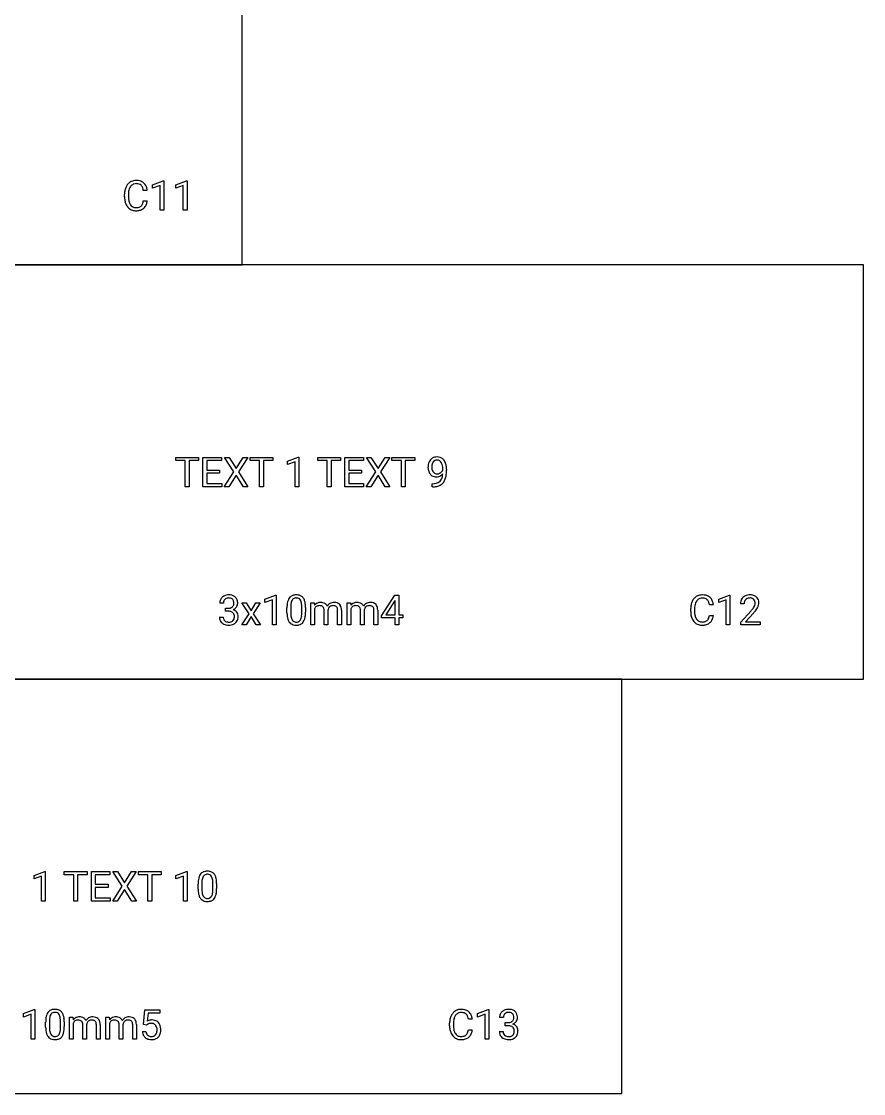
# Model space of a CAD drawing. Header units: metres. Extents: x 0 to 1062, y -1350 to 150.
# Drawn here: x 357.6 to 662.5, y -1350 to -962 of the extents above; entities that cross this region are included whole.
import ezdxf

# ---------------------------------------------------------------- set-up
doc = ezdxf.new("R2010")
doc.units = ezdxf.units.M

msp = doc.modelspace()

# ---------------------------------------------------------------- linework, layer by layer
for p, q in [((437.5, -1050), (437.5, -900)), ((405.06, -1021.07), (408.94, -1019.62)), ((408.94, -1019.62), (409.15, -1019.62)), ((409.15, -1019.62), (409.15, -1030.33)), ((413.48, -1021.07), (417.36, -1019.62)), ((417.36, -1019.62), (417.58, -1019.62)), ((417.58, -1019.62), (417.58, -1030.33)), ((403.13, -1023.1), (401.72, -1023.1)), ((405.06, -1022.3), (405.06, -1021.07)), ((407.79, -1021.3), (405.06, -1022.3)), ((407.79, -1030.33), (407.79, -1021.3)), ((413.48, -1022.3), (413.48, -1021.07)), ((416.21, -1021.3), (413.48, -1022.3)), ((416.21, -1030.33), (416.21, -1021.3)), ((394.92, -1025.5), (394.92, -1024.47)), ((396.34, -1024.51), (396.34, -1025.54)), ((401.72, -1026.95), (403.13, -1026.95)), ((409.15, -1030.33), (407.79, -1030.33)), ((417.58, -1030.33), (416.21, -1030.33)), ((175, -1050), (437.5, -1050)), ((662.5, -1050), (262.5, -1050)), ((662.5, -1200), (662.5, -1050)), ((413.49, -1120.89), (413.49, -1119.74)), ((413.49, -1119.74), (421.74, -1119.74)), ((416.91, -1120.89), (413.49, -1120.89)), ((416.91, -1130.4), (416.91, -1120.89)), ((421.74, -1120.89), (418.31, -1120.89)), ((418.31, -1120.89), (418.31, -1130.4)), ((421.74, -1119.74), (421.74, -1120.89)), ((423.32, -1130.4), (423.32, -1119.74)), ((423.32, -1119.74), (430.02, -1119.74)), ((430.02, -1120.89), (424.73, -1120.89)), ((424.73, -1120.89), (424.73, -1124.32)), ((430.02, -1119.74), (430.02, -1120.89)), ((434.48, -1125.03), (431.11, -1119.74)), ((431.11, -1119.74), (432.76, -1119.74)), ((432.76, -1119.74), (435.33, -1123.82)), ((435.33, -1123.82), (437.88, -1119.74)), ((439.54, -1119.74), (436.17, -1125.03)), ((437.88, -1119.74), (439.54, -1119.74)), ((440.37, -1120.89), (440.37, -1119.74)), ((440.37, -1119.74), (448.62, -1119.74)), ((443.79, -1120.89), (440.37, -1120.89)), ((443.79, -1130.4), (443.79, -1120.89)), ((448.62, -1120.89), (445.19, -1120.89)), ((445.19, -1120.89), (445.19, -1130.4)), ((448.62, -1119.74), (448.62, -1120.89)), ((453.92, -1121.14), (457.8, -1119.69)), ((453.92, -1122.37), (453.92, -1121.14)), ((456.66, -1121.37), (453.92, -1122.37)), ((456.66, -1130.4), (456.66, -1121.37)), ((457.8, -1119.69), (458.02, -1119.69)), ((458.02, -1119.69), (458.02, -1130.4)), ((464.88, -1120.89), (464.88, -1119.74)), ((464.88, -1119.74), (473.13, -1119.74)), ((468.3, -1120.89), (464.88, -1120.89)), ((468.3, -1130.4), (468.3, -1120.89)), ((473.13, -1120.89), (469.7, -1120.89)), ((469.7, -1120.89), (469.7, -1130.4)), ((473.13, -1119.74), (473.13, -1120.89)), ((474.71, -1130.4), (474.71, -1119.74)), ((474.71, -1119.74), (481.41, -1119.74)), ((481.41, -1120.89), (476.12, -1120.89)), ((476.12, -1120.89), (476.12, -1124.32)), ((481.41, -1119.74), (481.41, -1120.89)), ((485.87, -1125.03), (482.49, -1119.74)), ((482.49, -1119.74), (484.14, -1119.74)), ((484.14, -1119.74), (486.71, -1123.82)), ((486.71, -1123.82), (489.27, -1119.74)), ((490.93, -1119.74), (487.56, -1125.03)), ((489.27, -1119.74), (490.93, -1119.74)), ((491.76, -1120.89), (491.76, -1119.74)), ((491.76, -1119.74), (500.01, -1119.74)), ((495.18, -1120.89), (491.76, -1120.89)), ((495.18, -1130.4), (495.18, -1120.89)), ((500.01, -1120.89), (496.58, -1120.89)), ((496.58, -1120.89), (496.58, -1130.4)), ((500.01, -1119.74), (500.01, -1120.89)), ((424.73, -1124.32), (429.35, -1124.32)), ((429.35, -1124.32), (429.35, -1125.47)), ((431.03, -1130.4), (434.48, -1125.03)), ((436.17, -1125.03), (439.62, -1130.4)), ((476.12, -1124.32), (480.74, -1124.32)), ((480.74, -1124.32), (480.74, -1125.47)), ((482.41, -1130.4), (485.87, -1125.03)), ((487.56, -1125.03), (491.01, -1130.4)), ((510.15, -1124.26), (510.15, -1123.72)), ((511.51, -1124), (511.51, -1124.4)), ((429.35, -1125.47), (424.73, -1125.47)), ((424.73, -1125.47), (424.73, -1129.25)), ((435.33, -1126.24), (432.69, -1130.4)), ((437.95, -1130.4), (435.33, -1126.24)), ((480.74, -1125.47), (476.12, -1125.47)), ((476.12, -1125.47), (476.12, -1129.25)), ((486.71, -1126.24), (484.08, -1130.4)), ((489.34, -1130.4), (486.71, -1126.24)), ((418.31, -1130.4), (416.91, -1130.4)), ((430.1, -1130.4), (423.32, -1130.4)), ((424.73, -1129.25), (430.1, -1129.25)), ((430.1, -1129.25), (430.1, -1130.4)), ((432.69, -1130.4), (431.03, -1130.4)), ((439.62, -1130.4), (437.95, -1130.4)), ((445.19, -1130.4), (443.79, -1130.4)), ((458.02, -1130.4), (456.66, -1130.4)), ((469.7, -1130.4), (468.3, -1130.4)), ((481.48, -1130.4), (474.71, -1130.4)), ((476.12, -1129.25), (481.48, -1129.25)), ((481.48, -1129.25), (481.48, -1130.4)), ((484.08, -1130.4), (482.41, -1130.4)), ((491.01, -1130.4), (489.34, -1130.4)), ((496.58, -1130.4), (495.18, -1130.4)), ((506.3, -1130.41), (506.3, -1129.27)), ((506.3, -1129.27), (506.58, -1129.27)), ((506.56, -1130.41), (506.3, -1130.41)), ((445.72, -1171.07), (449.6, -1169.62)), ((445.72, -1172.3), (445.72, -1171.07)), ((448.45, -1171.3), (445.72, -1172.3)), ((448.45, -1180.33), (448.45, -1171.3)), ((449.6, -1169.62), (449.81, -1169.62)), ((449.81, -1169.62), (449.81, -1180.33)), ((488, -1177.06), (492.77, -1169.67)), ((492.69, -1171.81), (489.54, -1176.75)), ((492.86, -1171.52), (492.69, -1171.81)), ((492.77, -1169.67), (494.22, -1169.67)), ((492.86, -1176.75), (492.86, -1171.52)), ((494.22, -1169.67), (494.22, -1176.75)), ((610.04, -1171.07), (613.92, -1169.62)), ((610.04, -1172.3), (610.04, -1171.07)), ((612.77, -1171.3), (610.04, -1172.3)), ((612.77, -1180.33), (612.77, -1171.3)), ((613.92, -1169.62), (614.14, -1169.62)), ((614.14, -1169.62), (614.14, -1180.33)), ((430.75, -1172.47), (429.4, -1172.47)), ((431.47, -1174.34), (432.49, -1174.34)), ((431.47, -1175.45), (431.47, -1174.34)), ((432.49, -1175.45), (431.47, -1175.45)), ((440.01, -1176.33), (437.42, -1172.41)), ((437.42, -1172.41), (438.99, -1172.41)), ((438.99, -1172.41), (440.72, -1175.3)), ((440.72, -1175.3), (442.48, -1172.41)), ((444.06, -1172.41), (441.47, -1176.33)), ((442.48, -1172.41), (444.06, -1172.41)), ((453.74, -1175.97), (453.74, -1174.16)), ((455.09, -1173.83), (455.09, -1176)), ((459.11, -1176.15), (459.11, -1173.93)), ((460.47, -1174.03), (460.47, -1175.78)), ((462.34, -1180.33), (462.34, -1172.41)), ((462.34, -1172.41), (463.62, -1172.41)), ((463.62, -1172.41), (463.65, -1173.29)), ((463.69, -1174.55), (463.69, -1180.33)), ((467.21, -1180.33), (467.21, -1175.14)), ((468.57, -1175.07), (468.57, -1180.33)), ((472.09, -1180.33), (472.09, -1175.1)), ((473.45, -1175.02), (473.45, -1180.33)), ((475.48, -1180.33), (475.48, -1172.41)), ((475.48, -1172.41), (476.76, -1172.41)), ((476.76, -1172.41), (476.8, -1173.29)), ((476.84, -1174.55), (476.84, -1180.33)), ((480.35, -1180.33), (480.35, -1175.14)), ((481.72, -1175.07), (481.72, -1180.33)), ((485.24, -1180.33), (485.24, -1175.1)), ((486.59, -1175.02), (486.59, -1180.33)), ((599.91, -1175.5), (599.91, -1174.47)), ((601.32, -1174.51), (601.32, -1175.54)), ((608.12, -1173.1), (606.7, -1173.1)), ((619.26, -1172.81), (617.9, -1172.81)), ((618.11, -1179.36), (621.8, -1175.26)), ((429.3, -1177.52), (430.67, -1177.52)), ((437.34, -1180.33), (440.01, -1176.33)), ((440.74, -1177.37), (438.91, -1180.33)), ((442.57, -1180.33), (440.74, -1177.37)), ((441.47, -1176.33), (444.14, -1180.33)), ((488, -1177.86), (488, -1177.06)), ((492.86, -1177.86), (488, -1177.86)), ((489.54, -1176.75), (492.86, -1176.75)), ((492.86, -1180.33), (492.86, -1177.86)), ((494.22, -1176.75), (495.7, -1176.75)), ((495.7, -1177.86), (494.22, -1177.86)), ((494.22, -1177.86), (494.22, -1180.33)), ((495.7, -1176.75), (495.7, -1177.86)), ((606.7, -1176.95), (608.12, -1176.95)), ((618.11, -1180.33), (618.11, -1179.36)), ((622.6, -1176.13), (619.74, -1179.23)), ((619.74, -1179.23), (625.09, -1179.23)), ((625.09, -1179.23), (625.09, -1180.33)), ((438.91, -1180.33), (437.34, -1180.33)), ((444.14, -1180.33), (442.57, -1180.33)), ((449.81, -1180.33), (448.45, -1180.33)), ((463.69, -1180.33), (462.34, -1180.33)), ((468.57, -1180.33), (467.21, -1180.33)), ((473.45, -1180.33), (472.09, -1180.33)), ((476.84, -1180.33), (475.48, -1180.33)), ((481.72, -1180.33), (480.35, -1180.33)), ((486.59, -1180.33), (485.24, -1180.33)), ((494.22, -1180.33), (492.86, -1180.33)), ((614.14, -1180.33), (612.77, -1180.33)), ((625.09, -1180.33), (618.11, -1180.33)), ((575, -1200), (175, -1200)), ((262.5, -1200), (662.5, -1200)), ((575, -1350), (575, -1200)), ((362.15, -1271.07), (366.03, -1269.62)), ((362.15, -1272.3), (362.15, -1271.07)), ((364.88, -1271.3), (362.15, -1272.3)), ((364.88, -1280.33), (364.88, -1271.3)), ((366.03, -1269.62), (366.24, -1269.62)), ((366.24, -1269.62), (366.24, -1280.33)), ((373.1, -1270.83), (373.1, -1269.67)), ((373.1, -1269.67), (381.35, -1269.67)), ((376.52, -1270.83), (373.1, -1270.83)), ((376.52, -1280.33), (376.52, -1270.83)), ((381.35, -1270.83), (377.92, -1270.83)), ((377.92, -1270.83), (377.92, -1280.33)), ((381.35, -1269.67), (381.35, -1270.83)), ((382.93, -1280.33), (382.93, -1269.67)), ((382.93, -1269.67), (389.63, -1269.67)), ((389.63, -1270.83), (384.34, -1270.83)), ((384.34, -1270.83), (384.34, -1274.25)), ((389.63, -1269.67), (389.63, -1270.83)), ((394.09, -1274.96), (390.72, -1269.67)), ((390.72, -1269.67), (392.37, -1269.67)), ((392.37, -1269.67), (394.94, -1273.75)), ((394.94, -1273.75), (397.49, -1269.67)), ((399.15, -1269.67), (395.78, -1274.96)), ((397.49, -1269.67), (399.15, -1269.67)), ((399.98, -1270.83), (399.98, -1269.67)), ((399.98, -1269.67), (408.23, -1269.67)), ((403.4, -1270.83), (399.98, -1270.83)), ((403.4, -1280.33), (403.4, -1270.83)), ((408.23, -1270.83), (404.8, -1270.83)), ((404.8, -1270.83), (404.8, -1280.33)), ((408.23, -1269.67), (408.23, -1270.83)), ((413.53, -1271.07), (417.41, -1269.62)), ((413.53, -1272.3), (413.53, -1271.07)), ((416.26, -1271.3), (413.53, -1272.3)), ((416.26, -1280.33), (416.26, -1271.3)), ((417.41, -1269.62), (417.63, -1269.62)), ((417.63, -1269.62), (417.63, -1280.33)), ((384.34, -1274.25), (388.96, -1274.25)), ((388.96, -1275.4), (384.34, -1275.4)), ((384.34, -1275.4), (384.34, -1279.18)), ((388.96, -1274.25), (388.96, -1275.4)), ((390.64, -1280.33), (394.09, -1274.96)), ((394.94, -1276.17), (392.3, -1280.33)), ((397.56, -1280.33), (394.94, -1276.17)), ((395.78, -1274.96), (399.23, -1280.33)), ((421.55, -1275.97), (421.55, -1274.16)), ((422.91, -1273.83), (422.91, -1276)), ((426.93, -1276.15), (426.93, -1273.93)), ((428.28, -1274.03), (428.28, -1275.78)), ((366.24, -1280.33), (364.88, -1280.33)), ((377.92, -1280.33), (376.52, -1280.33)), ((389.71, -1280.33), (382.93, -1280.33)), ((384.34, -1279.18), (389.71, -1279.18)), ((389.71, -1279.18), (389.71, -1280.33)), ((392.3, -1280.33), (390.64, -1280.33)), ((399.23, -1280.33), (397.56, -1280.33)), ((404.8, -1280.33), (403.4, -1280.33)), ((417.63, -1280.33), (416.26, -1280.33)), ((358.34, -1321.07), (362.23, -1319.62)), ((358.34, -1322.3), (358.34, -1321.07)), ((361.08, -1321.3), (358.34, -1322.3)), ((361.08, -1330.33), (361.08, -1321.3)), ((362.23, -1319.62), (362.44, -1319.62)), ((362.44, -1319.62), (362.44, -1330.33)), ((374.96, -1330.33), (374.96, -1322.41)), ((374.96, -1322.41), (376.25, -1322.41)), ((376.25, -1322.41), (376.28, -1323.29)), ((388.11, -1330.33), (388.11, -1322.41)), ((388.11, -1322.41), (389.39, -1322.41)), ((389.39, -1322.41), (389.43, -1323.29)), ((401.75, -1324.99), (402.29, -1319.67)), ((402.29, -1319.67), (407.75, -1319.67)), ((403.44, -1320.92), (403.12, -1323.83)), ((407.75, -1320.92), (403.44, -1320.92)), ((407.75, -1319.67), (407.75, -1320.92)), ((520.83, -1323.1), (519.42, -1323.1)), ((522.76, -1321.07), (526.64, -1319.62)), ((522.76, -1322.3), (522.76, -1321.07)), ((525.49, -1321.3), (522.76, -1322.3)), ((525.49, -1330.33), (525.49, -1321.3)), ((526.64, -1319.62), (526.85, -1319.62)), ((526.85, -1319.62), (526.85, -1330.33)), ((532.07, -1322.47), (530.72, -1322.47)), ((366.36, -1325.97), (366.36, -1324.16)), ((367.72, -1323.83), (367.72, -1326)), ((371.74, -1326.15), (371.74, -1323.93)), ((373.1, -1324.03), (373.1, -1325.78)), ((376.32, -1324.55), (376.32, -1330.33)), ((379.83, -1330.33), (379.83, -1325.14)), ((381.2, -1325.07), (381.2, -1330.33)), ((384.72, -1330.33), (384.72, -1325.1)), ((386.07, -1325.02), (386.07, -1330.33)), ((389.47, -1324.55), (389.47, -1330.33)), ((392.98, -1330.33), (392.98, -1325.14)), ((394.34, -1325.07), (394.34, -1330.33)), ((397.87, -1330.33), (397.87, -1325.1)), ((399.22, -1325.02), (399.22, -1330.33)), ((402.83, -1325.26), (401.75, -1324.99)), ((403.19, -1324.97), (402.83, -1325.26)), ((512.62, -1325.5), (512.62, -1324.47)), ((514.03, -1324.51), (514.03, -1325.54)), ((519.42, -1326.95), (520.83, -1326.95)), ((532.79, -1324.34), (533.81, -1324.34)), ((532.79, -1325.45), (532.79, -1324.34)), ((533.81, -1325.45), (532.79, -1325.45)), ((362.44, -1330.33), (361.08, -1330.33)), ((376.32, -1330.33), (374.96, -1330.33)), ((381.2, -1330.33), (379.83, -1330.33)), ((386.07, -1330.33), (384.72, -1330.33)), ((389.47, -1330.33), (388.11, -1330.33)), ((394.34, -1330.33), (392.98, -1330.33)), ((399.22, -1330.33), (397.87, -1330.33)), ((401.37, -1327.53), (402.65, -1327.53)), ((526.85, -1330.33), (525.49, -1330.33)), ((530.62, -1327.52), (531.98, -1327.52)), ((175, -1350), (575, -1350))]:
    msp.add_line(p, q)
for centre, radius, start, end in [((398.94, -1023.33), 3.77, 121.7667, 139.0646), ((399.06, -1023.54), 4.01, 96.6493, 121.5873), ((399.21, -1024.52), 4.99, 89.9018, 97.0512), ((399.25, -1024.46), 4.93, 76.6395, 90.4587), ((399.61, -1023.01), 3.44, 47.4839, 76.8845), ((399.57, -1023.03), 3.49, 24.154, 47.158), ((401.94, -1024.43), 7.01, 168.8306, 180.3136), ((400.3, -1024.12), 5.34, 155.0047, 168.7728), ((399.36, -1023.67), 4.3, 139.314, 155.1464), ((403.46, -1024.47), 7.12, 171.6853, 180.2985), ((401.05, -1024.12), 4.68, 160.3481, 171.7377), ((399.67, -1023.62), 3.22, 142.8957, 160.4662), ((399.28, -1023.34), 2.74, 134.5514, 142.5571), ((399.03, -1023.08), 2.38, 108.188, 134.6933), ((399.18, -1023.62), 2.94, 89.3931, 107.7585), ((399.22, -1024.57), 3.89, 86.1178, 90.0533), ((399.31, -1023.54), 2.85, 72.0488, 86.5864), ((399.59, -1022.7), 1.97, 47.285, 72.1221), ((399.57, -1022.68), 1.97, 30.7096, 46.5795), ((398.79, -1023.15), 2.88, 18.3444, 30.674), ((396.99, -1023.74), 4.78, 7.7032, 18.2643), ((398.68, -1023.42), 4.46, 9.4399, 24.0598), ((397.44, -1023.66), 5.73, 5.6881, 9.8085), ((403.32, -1025.5), 8.4, 179.9536, 183.7306), ((401.28, -1025.68), 6.35, -176.6658, -162.9979), ((399.56, -1026.21), 4.55, -163.0662, -140.2573), ((402.95, -1025.59), 6.62, 179.6182, 190.0797), ((400.54, -1026.04), 4.16, -170.1907, -152.3426), ((399.73, -1026.42), 3.26, -151.7537, -144.7791), ((398.62, -1026.8), 3.06, -29.0168, -16.9362), ((396.64, -1026.19), 5.14, -17.0455, -8.4914), ((399.49, -1026.89), 3.59, -41.1069, -19.7868), ((398.14, -1026.4), 5.03, -19.8225, -6.2187), ((398.88, -1026.81), 3.65, -140.6775, -107.6143), ((399.09, -1026.9), 2.47, -145.3023, -124.6662), ((398.97, -1027.02), 2.3, -123.9109, -96.8662), ((399.05, -1026.15), 4.33, -107.0629, -89.468), ((399.08, -1026.33), 3, -97.4046, -89.8797), ((399.12, -1025.34), 3.99, -90.4811, -78.8824), ((399.1, -1024.34), 6.14, -90.0478, -86.0809), ((399.23, -1025.78), 4.69, -86.4743, -72.217), ((399.39, -1026.75), 2.56, -78.7593, -65.7681), ((399.65, -1027.33), 1.92, -65.6704, -49.9303), ((399.59, -1026.92), 3.5, -72.2034, -49.0201), ((399.67, -1027.39), 1.86, -49.001, -28.765), ((399.67, -1027.03), 3.36, -48.8445, -41.436), ((508.89, -1123.1), 4.08, 154.7263, 168.231), ((508.14, -1122.72), 3.24, 138.9595, 154.983), ((507.83, -1122.48), 2.84, 121.2374, 138.7004), ((508.53, -1122.86), 2.36, 141.9723, 163.7927), ((507.92, -1122.62), 3.01, 104.4331, 121.211), ((508.25, -1122.65), 2.01, 134.1603, 141.7374), ((508.02, -1122.4), 1.68, 108.6881, 134.4369), ((508.08, -1123.28), 3.69, 89.615, 104.2477), ((508.09, -1122.65), 1.93, 89.4613, 108.1763), ((508.14, -1123.03), 3.44, 72.0892, 90.5931), ((508.13, -1122.32), 1.6, 52.7623, 90.6868), ((507.76, -1122.78), 2.19, 33.9812, 52.3493), ((508.3, -1122.44), 2.83, 45.255, 71.632), ((507.98, -1122.78), 3.3, 37.5321, 45.4368), ((507.34, -1123.23), 4.08, 15.0723, 37.0629), ((509.71, -1123.26), 4.91, 168.3229, 180.2559), ((509.79, -1123.29), 5, 179.944, 185.5419), ((509, -1123.38), 4.2, -174.7311, -155.8254), ((508.32, -1123.68), 3.46, -155.7089, -148.416), ((510.44, -1123.21), 4.31, 176.4077, 180.0432), ((509.89, -1123.23), 3.76, 179.6466, 191.3591), ((509.42, -1123.12), 3.29, 163.6988, 176.7765), ((508.84, -1123.45), 2.69, -168.7383, -150.4139), ((508.58, -1123.58), 2.39, -150.063, -143.4714), ((508.12, -1123.94), 1.81, -144.0346, -124.3889), ((507.79, -1123.17), 2.61, -54.2894, -39.3006), ((507.28, -1123.14), 2.78, 28.1068, 34.6928), ((506.76, -1123.39), 3.36, 10.1681, 27.6431), ((507.96, -1123.33), 2.38, -39.0917, -23.1353), ((505.15, -1123.69), 5, -0.3516, 10.355), ((505.26, -1123.82), 6.24, 2.9233, 15.3224), ((499.96, -1124.5), 11.54, -9.947, 0.5183), ((503.04, -1123.99), 8.47, -0.0436, 3.325), ((507.8, -1124.02), 2.84, -148.7495, -123.6902), ((507.68, -1124.19), 2.63, -123.5283, -105.646), ((506.54, -1123.99), 5.28, -89.4996, -76.9168), ((507.81, -1123.67), 3.16, -105.4002, -89.5821), ((507.99, -1124.1), 1.61, -123.766, -97.147), ((506.93, -1125.7), 3.52, -76.7561, -63.0207), ((508.05, -1123.71), 2, -97.5333, -89.8903), ((507.84, -1123.79), 3.04, -90.0584, -83.5524), ((508.06, -1123.66), 2.05, -90.2321, -62.3314), ((507.89, -1124.14), 2.69, -83.698, -62.4701), ((507.24, -1126.34), 2.81, -62.8767, -46.9277), ((507.34, -1126.4), 3.88, -69.0167, -40.8716), ((507.94, -1123.41), 2.34, -62.4057, -53.9127), ((507.6, -1123.58), 3.32, -62.5964, -39.9832), ((507.35, -1126.49), 2.63, -46.3976, -25.4753), ((506.26, -1125.97), 3.83, -25.5312, -11.9896), ((504.04, -1125.49), 6.11, -12.0562, -2.1332), ((507.13, -1126.28), 4.12, -40.1693, -22.8209), ((504.95, -1125.37), 6.48, -22.817, -10.0001), ((506.45, -1122.46), 7.95, -89.2206, -84.8838), ((506.72, -1124.76), 5.64, -85.4668, -69.0656), ((432.25, -1172.43), 2.85, 156.7254, 180.6895), ((432.17, -1172.44), 2.78, 131.5241, 155.8625), ((432.41, -1172.66), 3.1, 109.4923, 132.2591), ((432.67, -1172.41), 1.91, 158.8914, 175.6954), ((432.39, -1172.31), 1.62, 133.5328, 158.5491), ((432.48, -1172.4), 1.74, 103.4748, 133.5694), ((432.59, -1173.19), 3.67, 94.0186, 109.2749), ((432.66, -1173.12), 2.49, 89.5225, 103.6892), ((432.68, -1174.08), 4.56, 89.9538, 94.3439), ((432.72, -1174.03), 4.51, 77.1833, 90.4936), ((432.69, -1173.93), 3.29, 84.9801, 90.1027), ((432.83, -1172.71), 2.07, 64.9824, 85.9768), ((433.09, -1172.09), 1.39, 16.7478, 64.0965), ((433.06, -1172.55), 2.99, 55.4019, 77.3239), ((431.94, -1172.46), 2.61, -1.0476, 17.2451), ((433.24, -1172.26), 2.65, 47.0236, 54.9155), ((433.32, -1172.18), 2.53, 20.8442, 47.0924), ((432.63, -1172.42), 3.26, 4.0223, 20.6137), ((459.52, -1173.43), 5.73, 160.3049, 171.3303), ((457.44, -1172.68), 3.53, 145.1146, 160.3691), ((456.62, -1172.12), 2.53, 113.9045, 144.8711), ((457.98, -1172.82), 2.78, 149.6234, 165.4259), ((456.95, -1172.23), 1.59, 125.8471, 149.3151), ((456.93, -1172.89), 3.36, 94.2783, 113.4357), ((456.94, -1172.25), 1.6, 101.6851, 125.0627), ((457.08, -1172.91), 2.28, 89.6223, 101.9167), ((457.09, -1174.3), 4.78, 89.919, 94.9543), ((457.12, -1173.95), 4.43, 79.8808, 90.3219), ((457.1, -1173.16), 2.52, 84.3403, 90.0926), ((457.19, -1172.45), 1.81, 63.4356, 85.0199), ((457.4, -1172.52), 2.97, 59.7342, 80.2344), ((457.28, -1172.22), 1.57, 30.7009, 62.4934), ((456.44, -1172.72), 2.54, 16.4173, 30.7965), ((457.61, -1172.1), 2.51, 36.1874, 59.1551), ((456.74, -1172.69), 3.56, 17.6061, 35.6109), ((454.29, -1173.51), 6.14, 7.5233, 17.9382), ((604.34, -1173.67), 4.3, 139.314, 155.1464), ((603.93, -1173.33), 3.77, 121.7667, 139.0646), ((604.65, -1173.62), 3.22, 142.8957, 160.4662), ((604.04, -1173.54), 4.01, 96.6493, 121.5873), ((604.26, -1173.34), 2.74, 134.5514, 142.5571), ((604.01, -1173.08), 2.38, 108.188, 134.6933), ((604.17, -1173.62), 2.94, 89.3931, 107.7585), ((604.19, -1174.52), 4.99, 89.9018, 97.0512), ((604.24, -1174.46), 4.93, 76.6395, 90.4587), ((604.2, -1174.57), 3.89, 86.1178, 90.0533), ((604.3, -1173.54), 2.85, 72.0488, 86.5864), ((604.57, -1172.7), 1.97, 47.285, 72.1221), ((604.6, -1173.01), 3.44, 47.4839, 76.8845), ((604.55, -1172.68), 1.97, 30.7096, 46.5795), ((603.77, -1173.15), 2.88, 18.3444, 30.674), ((604.55, -1173.03), 3.49, 24.154, 47.158), ((603.66, -1173.42), 4.46, 9.4399, 24.0598), ((621.66, -1172.78), 3.76, 164.6898, 180.4794), ((620.88, -1172.58), 2.96, 133.4629, 164.4994), ((620.98, -1172.66), 3.09, 109.3993, 133.7311), ((621.14, -1172.49), 1.84, 135.9423, 161.1924), ((621.07, -1172.43), 1.75, 127.5802, 135.7627), ((621.27, -1173.49), 3.96, 93.838, 109.2571), ((621.14, -1172.55), 1.88, 103.7449, 127.1517), ((621.36, -1173.43), 2.8, 89.4583, 103.8184), ((621.38, -1174.69), 5.16, 89.9476, 94.2489), ((621.43, -1174.04), 4.52, 77.3427, 90.4709), ((621.39, -1173.1), 2.47, 85.2826, 90.0571), ((621.45, -1172.56), 1.93, 68.7646, 85.6884), ((621.55, -1172.28), 1.63, 43.1432, 68.4156), ((621.76, -1172.6), 3.04, 56.0713, 77.4694), ((621.44, -1172.4), 1.78, 14.3635, 43.5045), ((621.92, -1172.31), 2.71, 47.9297, 55.6151), ((622.05, -1172.19), 2.53, 9.7854, 48.2551), ((621.22, -1172.36), 3.38, -0.2347, 10.2587), ((433.19, -1172.46), 2.43, 175.3005, 180.056), ((432.47, -1171.3), 3.04, -89.5828, -76.9872), ((432.46, -1179.26), 3.81, 80.1228, 89.5476), ((432.68, -1178), 2.53, 67.7818, 80.1624), ((432.71, -1172.31), 2, -77.1573, -56.3541), ((432.95, -1177.33), 1.81, 49.2602, 67.8329), ((432.84, -1172.54), 1.73, -55.8505, -48.2326), ((432.94, -1172.64), 1.6, -48.425, -9.5404), ((433.05, -1172.03), 3.06, -67.545, -59.8681), ((433.35, -1177.71), 2.98, 56.2745, 72.9348), ((432.35, -1172.52), 2.19, -10.1534, 0.2425), ((433.27, -1172.38), 2.65, -60.0327, -34.5866), ((433.67, -1177.21), 2.39, 36.7001, 55.9859), ((433.29, -1172.37), 2.64, -35.1102, -18.9028), ((433.75, -1172.54), 2.15, -18.6386, -0.0375), ((431.56, -1172.53), 4.35, -0.0603, 4.499), ((463.84, -1174.08), 10.1, 171.3605, 180.4314), ((463.88, -1173.87), 8.79, 173.626, 179.7295), ((460.27, -1173.46), 5.15, 165.0175, 173.7342), ((454.37, -1173.35), 4.71, 7.0754, 16.6026), ((450.2, -1173.87), 8.91, -0.3813, 7.0913), ((450.18, -1174.07), 10.28, 0.2523, 7.6309), ((465.8, -1175.08), 2.8, 100.3147, 140.1566), ((465.67, -1175.39), 2.15, 145.15, 156.9011), ((465.29, -1175.12), 1.68, 103.2507, 145.2633), ((465.49, -1175.91), 2.5, 89.4977, 103.6889), ((465.99, -1175.96), 3.7, 89.7492, 100.6868), ((465.55, -1175.76), 2.35, 73.6234, 90.9303), ((466.03, -1175.7), 3.44, 77.6386, 90.4719), ((465.83, -1174.81), 1.36, 48.5718, 73.4638), ((465.82, -1174.77), 1.34, 16.9411, 47.2709), ((466.31, -1174.5), 2.2, 52.0491, 78.0346), ((464.76, -1175.09), 2.44, -1.0348, 16.955), ((466.32, -1174.42), 2.14, 24.4324, 50.9273), ((470.73, -1175.25), 3, 118.576, 145.1954), ((471.01, -1175.33), 2.46, 169.6382, 174.0077), ((470.55, -1175.23), 1.98, 154.8037, 169.9564), ((470.27, -1175.11), 1.68, 132.0197, 154.5908), ((470.28, -1175.11), 1.69, 104.1018, 132.2478), ((470.59, -1174.96), 2.68, 102.9387, 118.8207), ((470.38, -1175.54), 2.13, 89.609, 104.0282), ((470.77, -1175.78), 3.52, 89.6091, 102.8285), ((470.42, -1176.44), 3.03, 80.5344, 90.4335), ((470.86, -1175.71), 3.45, 71.7698, 91.0655), ((470.63, -1175.19), 1.76, 66.4323, 80.6559), ((470.9, -1174.59), 1.1, 43.25, 66.571), ((470.79, -1174.67), 1.24, 25.3306, 42.396), ((470.36, -1174.87), 1.71, 11.4675, 25.2189), ((471.31, -1174.35), 2.02, 30.0284, 71.7493), ((469.29, -1175.08), 2.8, -0.5371, 11.3469), ((470.72, -1174.67), 2.68, 12.5337, 29.6219), ((469.01, -1175.05), 4.44, 0.3768, 12.5853), ((478.95, -1175.08), 2.8, 100.3147, 140.1566), ((478.82, -1175.39), 2.15, 145.15, 156.9011), ((478.43, -1175.12), 1.68, 103.2507, 145.2633), ((478.64, -1175.91), 2.5, 89.4977, 103.6889), ((479.14, -1175.96), 3.7, 89.7492, 100.6868), ((478.7, -1175.76), 2.35, 73.6234, 90.9303), ((479.18, -1175.7), 3.44, 77.6386, 90.4719), ((478.97, -1174.81), 1.36, 48.5718, 73.4638), ((478.97, -1174.77), 1.34, 16.9411, 47.2709), ((479.46, -1174.5), 2.2, 52.0491, 78.0346), ((477.91, -1175.09), 2.44, -1.0348, 16.955), ((479.47, -1174.42), 2.14, 24.4324, 50.9273), ((483.88, -1175.25), 3, 118.576, 145.1954), ((484.16, -1175.33), 2.46, 169.6382, 174.0077), ((483.69, -1175.23), 1.98, 154.8037, 169.9564), ((483.42, -1175.11), 1.68, 132.0197, 154.5908), ((483.43, -1175.11), 1.69, 104.1018, 132.2478), ((483.73, -1174.96), 2.68, 102.9387, 118.8207), ((483.53, -1175.54), 2.13, 89.609, 104.0282), ((483.92, -1175.78), 3.52, 89.6091, 102.8285), ((483.57, -1176.44), 3.03, 80.5344, 90.4335), ((484.01, -1175.71), 3.45, 71.7698, 91.0655), ((483.78, -1175.19), 1.76, 66.4323, 80.6559), ((484.05, -1174.59), 1.1, 43.25, 66.571), ((483.94, -1174.67), 1.24, 25.3306, 42.396), ((483.51, -1174.87), 1.71, 11.4675, 25.2189), ((484.45, -1174.35), 2.02, 30.0284, 71.7493), ((482.44, -1175.08), 2.8, -0.5371, 11.3469), ((483.87, -1174.67), 2.68, 12.5337, 29.6219), ((482.15, -1175.05), 4.44, 0.3768, 12.5853), ((606.92, -1174.43), 7.01, 168.8306, 180.3136), ((608.31, -1175.5), 8.4, 179.9536, 183.7306), ((605.28, -1174.12), 5.34, 155.0047, 168.7728), ((608.44, -1174.47), 7.12, 171.6853, 180.2985), ((607.94, -1175.59), 6.62, 179.6182, 190.0797), ((606.03, -1174.12), 4.68, 160.3481, 171.7377), ((601.97, -1173.74), 4.78, 7.7032, 18.2643), ((602.42, -1173.66), 5.73, 5.6881, 9.8085), ((622.72, -1172.81), 3.46, 175.9224, 180.0552), ((621.82, -1172.72), 2.56, 161.2165, 176.3918), ((611.52, -1166.1), 13.77, -41.6897, -37.1461), ((617.56, -1170.68), 6.19, -37.1463, -31.3391), ((611.79, -1166.14), 14.72, -42.7398, -40.1353), ((619.79, -1172.06), 3.56, -30.9941, -28.2007), ((620.66, -1172.51), 2.58, -28.5611, -7.5167), ((615.98, -1169.56), 9.31, -40.6727, -30.0526), ((620.95, -1172.52), 2.3, -0.4249, 14.3017), ((620.79, -1172.54), 2.45, -7.2295, 0.0186), ((619.83, -1171.79), 4.86, -29.9823, -16.869), ((621.65, -1172.35), 2.95, -16.7689, -0.5227), ((432.6, -1177.53), 3.3, 179.7619, 190.8396), ((431.93, -1177.67), 2.61, -169.3312, -130.1365), ((432.77, -1177.54), 2.11, 179.4882, 195.5731), ((432.31, -1177.66), 1.63, -164.2311, -132.3002), ((432.43, -1177.54), 1.8, -132.487, -108.5724), ((432.61, -1176.98), 2.38, -108.5063, -93.6627), ((432.68, -1176.25), 3.13, -94.0728, -89.9494), ((432.71, -1176.47), 2.9, -90.5457, -77.1922), ((432.92, -1177.42), 1.93, -77.0037, -62.3965), ((433.08, -1177.74), 1.58, -62.2119, -45.4862), ((433.09, -1177.16), 1.59, 14.7964, 48.8337), ((433.05, -1177.71), 1.62, -45.1232, -18.8574), ((432.36, -1177.48), 2.35, -18.8839, -3.539), ((432.34, -1177.36), 2.37, -0.6035, 14.9827), ((431.46, -1177.39), 3.25, -4.0548, 0.0584), ((433.33, -1177.61), 2.71, -48.3599, -15.8296), ((433.72, -1177.17), 2.32, 16.751, 36.6134), ((432.51, -1177.39), 3.56, -15.6572, 0.5353), ((433.13, -1177.33), 2.94, -0.5437, 16.4445), ((463.66, -1175.89), 9.93, -179.5379, -172.0299), ((459.91, -1176.42), 6.13, -172.1182, -161.7654), ((457.64, -1177.19), 3.74, -162.0305, -144.7377), ((456.69, -1177.83), 2.59, -144.2752, -106.3989), ((463.86, -1176.05), 8.77, 179.6245, 187.282), ((459.91, -1176.56), 4.79, -172.7199, -163.1688), ((457.92, -1177.17), 2.71, -163.3154, -149.3269), ((457.09, -1177.66), 1.74, -149.3512, -127.0543), ((456.97, -1177.79), 1.56, -126.4303, -106.4901), ((457.09, -1177.34), 2.03, -106.2029, -89.4379), ((457.14, -1177.37), 2, -90.795, -70.9613), ((457.28, -1177.83), 1.52, -70.4139, -40.6172), ((457.07, -1177.64), 1.81, -40.7966, -31.9756), ((456.28, -1177.2), 2.71, -31.1132, -14.8036), ((457.57, -1177.88), 2.54, -65.6916, -34.7171), ((453.9, -1176.52), 5.19, -15.2599, -6.4575), ((450.07, -1176.07), 9.04, -6.5767, -0.5013), ((456.7, -1177.29), 3.59, -34.534, -19.3947), ((454.55, -1176.52), 5.87, -19.4648, -8.5613), ((450.11, -1175.86), 10.35, -8.5335, 0.4264), ((606.27, -1175.68), 6.35, -176.6658, -162.9979), ((604.54, -1176.21), 4.55, -163.0662, -140.2573), ((603.86, -1176.81), 3.65, -140.6775, -107.6143), ((605.52, -1176.04), 4.16, -170.1907, -152.3426), ((604.71, -1176.42), 3.26, -151.7537, -144.7791), ((604.07, -1176.9), 2.47, -145.3023, -124.6662), ((603.96, -1177.02), 2.3, -123.9109, -96.8662), ((604.07, -1176.33), 3, -97.4046, -89.8797), ((604.11, -1175.34), 3.99, -90.4811, -78.8824), ((604.38, -1176.75), 2.56, -78.7593, -65.7681), ((604.64, -1177.33), 1.92, -65.6704, -49.9303), ((604.58, -1176.92), 3.5, -72.2034, -49.0201), ((604.65, -1177.39), 1.86, -49.001, -28.765), ((603.6, -1176.8), 3.06, -29.0168, -16.9362), ((601.62, -1176.19), 5.14, -17.0455, -8.4914), ((604.66, -1177.03), 3.36, -48.8445, -41.436), ((604.47, -1176.89), 3.59, -41.1069, -19.7868), ((603.12, -1176.4), 5.03, -19.8225, -6.2187), ((432.35, -1177.21), 3.23, -130.5569, -102.6389), ((432.65, -1175.93), 4.55, -102.8748, -89.5849), ((432.69, -1175.48), 5, -90.0477, -85.8398), ((432.79, -1176.56), 3.91, -86.2036, -71.3288), ((433.04, -1177.31), 3.12, -71.1977, -48.084), ((457.06, -1176.57), 3.91, -106.4234, -89.2619), ((457.12, -1175.8), 4.68, -90.0819, -84.9622), ((457.28, -1177.16), 3.31, -85.6337, -66.2168), ((604.03, -1176.15), 4.33, -107.0629, -89.468), ((604.08, -1174.34), 6.14, -90.0478, -86.0809), ((604.21, -1175.78), 4.69, -86.4743, -72.217), ((431.65, -1274.08), 10.1, 171.3605, 180.4314), ((427.34, -1273.43), 5.73, 160.3049, 171.3303), ((425.26, -1272.68), 3.53, 145.1146, 160.3691), ((424.43, -1272.12), 2.53, 113.9045, 144.8711), ((428.08, -1273.46), 5.15, 165.0175, 173.7342), ((425.8, -1272.82), 2.78, 149.6234, 165.4259), ((424.77, -1272.23), 1.59, 125.8471, 149.3151), ((424.75, -1272.89), 3.36, 94.2783, 113.4357), ((424.75, -1272.25), 1.6, 101.6851, 125.0627), ((424.9, -1272.91), 2.28, 89.6223, 101.9167), ((424.91, -1274.3), 4.78, 89.919, 94.9543), ((424.94, -1273.95), 4.43, 79.8808, 90.3219), ((424.92, -1273.16), 2.52, 84.3403, 90.0926), ((425.01, -1272.45), 1.81, 63.4356, 85.0199), ((425.21, -1272.52), 2.97, 59.7342, 80.2344), ((425.1, -1272.22), 1.57, 30.7009, 62.4934), ((424.26, -1272.72), 2.54, 16.4173, 30.7965), ((422.19, -1273.35), 4.71, 7.0754, 16.6026), ((425.43, -1272.1), 2.51, 36.1874, 59.1551), ((424.56, -1272.69), 3.56, 17.6061, 35.6109), ((422.11, -1273.51), 6.14, 7.5233, 17.9382), ((418, -1274.07), 10.28, 0.2523, 7.6309), ((431.48, -1275.89), 9.93, -179.5379, -172.0299), ((431.69, -1273.87), 8.79, 173.626, 179.7295), ((431.68, -1276.05), 8.77, 179.6245, 187.282), ((418.02, -1273.87), 8.91, -0.3813, 7.0913), ((417.89, -1276.07), 9.04, -6.5767, -0.5013), ((417.93, -1275.86), 10.35, -8.5335, 0.4264), ((427.72, -1276.42), 6.13, -172.1182, -161.7654), ((425.46, -1277.19), 3.74, -162.0305, -144.7377), ((424.51, -1277.83), 2.59, -144.2752, -106.3989), ((427.73, -1276.56), 4.79, -172.7199, -163.1688), ((425.74, -1277.17), 2.71, -163.3154, -149.3269), ((424.91, -1277.66), 1.74, -149.3512, -127.0543), ((424.88, -1276.57), 3.91, -106.4234, -89.2619), ((424.79, -1277.79), 1.56, -126.4303, -106.4901), ((424.91, -1277.34), 2.03, -106.2029, -89.4379), ((424.96, -1277.37), 2, -90.795, -70.9613), ((424.94, -1275.8), 4.68, -90.0819, -84.9622), ((425.1, -1277.16), 3.31, -85.6337, -66.2168), ((425.1, -1277.83), 1.52, -70.4139, -40.6172), ((424.89, -1277.64), 1.81, -40.7966, -31.9756), ((424.1, -1277.2), 2.71, -31.1132, -14.8036), ((425.38, -1277.88), 2.54, -65.6916, -34.7171), ((421.71, -1276.52), 5.19, -15.2599, -6.4575), ((424.51, -1277.29), 3.59, -34.534, -19.3947), ((422.37, -1276.52), 5.87, -19.4648, -8.5613), ((376.47, -1324.08), 10.1, 171.3605, 180.4314), ((372.15, -1323.43), 5.73, 160.3049, 171.3303), ((370.07, -1322.68), 3.53, 145.1146, 160.3691), ((369.25, -1322.12), 2.53, 113.9045, 144.8711), ((376.51, -1323.87), 8.79, 173.626, 179.7295), ((372.89, -1323.46), 5.15, 165.0175, 173.7342), ((370.61, -1322.82), 2.78, 149.6234, 165.4259), ((369.58, -1322.23), 1.59, 125.8471, 149.3151), ((369.56, -1322.89), 3.36, 94.2783, 113.4357), ((369.57, -1322.25), 1.6, 101.6851, 125.0627), ((369.71, -1322.91), 2.28, 89.6223, 101.9167), ((369.72, -1324.3), 4.78, 89.919, 94.9543), ((369.75, -1323.95), 4.43, 79.8808, 90.3219), ((369.73, -1323.16), 2.52, 84.3403, 90.0926), ((369.82, -1322.45), 1.81, 63.4356, 85.0199), ((370.03, -1322.52), 2.97, 59.7342, 80.2344), ((369.91, -1322.22), 1.57, 30.7009, 62.4934), ((369.07, -1322.72), 2.54, 16.4173, 30.7965), ((367, -1323.35), 4.71, 7.0754, 16.6026), ((370.24, -1322.1), 2.51, 36.1874, 59.1551), ((362.83, -1323.87), 8.91, -0.3813, 7.0913), ((369.37, -1322.69), 3.56, 17.6061, 35.6109), ((366.92, -1323.51), 6.14, 7.5233, 17.9382), ((362.81, -1324.07), 10.28, 0.2523, 7.6309), ((378.43, -1325.08), 2.8, 100.3147, 140.1566), ((378.62, -1325.96), 3.7, 89.7492, 100.6868), ((378.66, -1325.7), 3.44, 77.6386, 90.4719), ((378.94, -1324.5), 2.2, 52.0491, 78.0346), ((378.95, -1324.42), 2.14, 24.4324, 50.9273), ((383.36, -1325.25), 3, 118.576, 145.1954), ((383.22, -1324.96), 2.68, 102.9387, 118.8207), ((383.4, -1325.78), 3.52, 89.6091, 102.8285), ((383.49, -1325.71), 3.45, 71.7698, 91.0655), ((383.93, -1324.35), 2.02, 30.0284, 71.7493), ((391.58, -1325.08), 2.8, 100.3147, 140.1566), ((391.76, -1325.96), 3.7, 89.7492, 100.6868), ((391.81, -1325.7), 3.44, 77.6386, 90.4719), ((392.09, -1324.5), 2.2, 52.0491, 78.0346), ((392.09, -1324.42), 2.14, 24.4324, 50.9273), ((396.51, -1325.25), 3, 118.576, 145.1954), ((396.36, -1324.96), 2.68, 102.9387, 118.8207), ((396.55, -1325.78), 3.52, 89.6091, 102.8285), ((396.63, -1325.71), 3.45, 71.7698, 91.0655), ((397.08, -1324.35), 2.02, 30.0284, 71.7493), ((519.63, -1324.43), 7.01, 168.8306, 180.3136), ((517.99, -1324.12), 5.34, 155.0047, 168.7728), ((517.06, -1323.67), 4.3, 139.314, 155.1464), ((516.64, -1323.33), 3.77, 121.7667, 139.0646), ((518.74, -1324.12), 4.68, 160.3481, 171.7377), ((517.36, -1323.62), 3.22, 142.8957, 160.4662), ((516.75, -1323.54), 4.01, 96.6493, 121.5873), ((516.97, -1323.34), 2.74, 134.5514, 142.5571), ((516.72, -1323.08), 2.38, 108.188, 134.6933), ((516.88, -1323.62), 2.94, 89.3931, 107.7585), ((516.9, -1324.52), 4.99, 89.9018, 97.0512), ((516.95, -1324.46), 4.93, 76.6395, 90.4587), ((516.91, -1324.57), 3.89, 86.1178, 90.0533), ((517.01, -1323.54), 2.85, 72.0488, 86.5864), ((517.28, -1322.7), 1.97, 47.285, 72.1221), ((517.31, -1323.01), 3.44, 47.4839, 76.8845), ((517.26, -1322.68), 1.97, 30.7096, 46.5795), ((516.48, -1323.15), 2.88, 18.3444, 30.674), ((514.68, -1323.74), 4.78, 7.7032, 18.2643), ((517.26, -1323.03), 3.49, 24.154, 47.158), ((516.37, -1323.42), 4.46, 9.4399, 24.0598), ((515.13, -1323.66), 5.73, 5.6881, 9.8085), ((533.57, -1322.43), 2.85, 156.7254, 180.6895), ((533.49, -1322.44), 2.78, 131.5241, 155.8625), ((533.73, -1322.66), 3.1, 109.4923, 132.2591), ((534.51, -1322.46), 2.43, 175.3005, 180.056), ((533.98, -1322.41), 1.91, 158.8914, 175.6954), ((533.71, -1322.31), 1.62, 133.5328, 158.5491), ((533.79, -1322.4), 1.74, 103.4748, 133.5694), ((533.91, -1323.19), 3.67, 94.0186, 109.2749), ((533.98, -1323.12), 2.49, 89.5225, 103.6892), ((533.99, -1324.08), 4.56, 89.9538, 94.3439), ((534.04, -1324.03), 4.51, 77.1833, 90.4936), ((534, -1323.93), 3.29, 84.9801, 90.1027), ((534.15, -1322.71), 2.07, 64.9824, 85.9768), ((534.41, -1322.09), 1.39, 16.7478, 64.0965), ((534.38, -1322.55), 2.99, 55.4019, 77.3239), ((534.26, -1322.64), 1.6, -48.425, -9.5404), ((533.26, -1322.46), 2.61, -1.0476, 17.2451), ((533.67, -1322.52), 2.19, -10.1534, 0.2425), ((534.55, -1322.26), 2.65, 47.0236, 54.9155), ((534.64, -1322.18), 2.53, 20.8442, 47.0924), ((533.95, -1322.42), 3.26, 4.0223, 20.6137), ((535.07, -1322.54), 2.15, -18.6386, -0.0375), ((532.87, -1322.53), 4.35, -0.0603, 4.499), ((376.29, -1325.89), 9.93, -179.5379, -172.0299), ((376.49, -1326.05), 8.77, 179.6245, 187.282), ((362.7, -1326.07), 9.04, -6.5767, -0.5013), ((362.74, -1325.86), 10.35, -8.5335, 0.4264), ((378.3, -1325.39), 2.15, 145.15, 156.9011), ((377.91, -1325.12), 1.68, 103.2507, 145.2633), ((378.12, -1325.91), 2.5, 89.4977, 103.6889), ((378.18, -1325.76), 2.35, 73.6234, 90.9303), ((378.45, -1324.81), 1.36, 48.5718, 73.4638), ((378.45, -1324.77), 1.34, 16.9411, 47.2709), ((377.39, -1325.09), 2.44, -1.0348, 16.955), ((383.64, -1325.33), 2.46, 169.6382, 174.0077), ((383.18, -1325.23), 1.98, 154.8037, 169.9564), ((382.9, -1325.11), 1.68, 132.0197, 154.5908), ((382.91, -1325.11), 1.69, 104.1018, 132.2478), ((383.01, -1325.54), 2.13, 89.609, 104.0282), ((383.05, -1326.44), 3.03, 80.5344, 90.4335), ((383.26, -1325.19), 1.76, 66.4323, 80.6559), ((383.53, -1324.59), 1.1, 43.25, 66.571), ((383.42, -1324.67), 1.24, 25.3306, 42.396), ((382.99, -1324.87), 1.71, 11.4675, 25.2189), ((381.92, -1325.08), 2.8, -0.5371, 11.3469), ((383.35, -1324.67), 2.68, 12.5337, 29.6219), ((381.63, -1325.05), 4.44, 0.3768, 12.5853), ((391.45, -1325.39), 2.15, 145.15, 156.9011), ((391.06, -1325.12), 1.68, 103.2507, 145.2633), ((391.27, -1325.91), 2.5, 89.4977, 103.6889), ((391.33, -1325.76), 2.35, 73.6234, 90.9303), ((391.6, -1324.81), 1.36, 48.5718, 73.4638), ((391.6, -1324.77), 1.34, 16.9411, 47.2709), ((390.54, -1325.09), 2.44, -1.0348, 16.955), ((396.79, -1325.33), 2.46, 169.6382, 174.0077), ((396.32, -1325.23), 1.98, 154.8037, 169.9564), ((396.05, -1325.11), 1.68, 132.0197, 154.5908), ((396.06, -1325.11), 1.69, 104.1018, 132.2478), ((396.16, -1325.54), 2.13, 89.609, 104.0282), ((396.2, -1326.44), 3.03, 80.5344, 90.4335), ((396.41, -1325.19), 1.76, 66.4323, 80.6559), ((396.67, -1324.59), 1.1, 43.25, 66.571), ((396.56, -1324.67), 1.24, 25.3306, 42.396), ((396.14, -1324.87), 1.71, 11.4675, 25.2189), ((395.07, -1325.08), 2.8, -0.5371, 11.3469), ((396.49, -1324.67), 2.68, 12.5337, 29.6219), ((394.78, -1325.05), 4.44, 0.3768, 12.5853), ((404.79, -1326.69), 3.32, 96.5934, 120.3494), ((404.18, -1326.26), 1.62, 112.8903, 127.3219), ((404.37, -1326.72), 2.12, 100.7451, 112.8151), ((404.56, -1327.77), 3.19, 89.5776, 100.6312), ((404.89, -1327.36), 3.99, 89.9156, 96.8935), ((404.59, -1327.09), 2.51, 79.6849, 90.2352), ((404.93, -1326.94), 3.57, 74.1679, 90.5368), ((404.72, -1326.48), 1.89, 41.5762, 80.1308), ((405.15, -1326.15), 2.75, 41.3103, 73.9507), ((404.57, -1326.63), 2.1, 34.5375, 41.9472), ((404.43, -1326.71), 2.26, 12.9794, 34.1925), ((403.53, -1326.92), 3.18, -0.4468, 13.0284), ((402.3, -1326.95), 4.42, -3.5369, 0.0475), ((404.83, -1326.43), 3.17, 17.7378, 41.4122), ((403.68, -1326.8), 4.38, 3.47, 17.7593), ((403.21, -1326.98), 4.86, -13.0447, 0.4896), ((402.25, -1326.93), 5.82, -0.0495, 3.888), ((521.02, -1325.5), 8.4, 179.9536, 183.7306), ((518.98, -1325.68), 6.35, -176.6658, -162.9979), ((521.15, -1324.47), 7.12, 171.6853, 180.2985), ((520.65, -1325.59), 6.62, 179.6182, 190.0797), ((518.23, -1326.04), 4.16, -170.1907, -152.3426), ((514.34, -1326.19), 5.14, -17.0455, -8.4914), ((515.83, -1326.4), 5.03, -19.8225, -6.2187), ((533.79, -1321.3), 3.04, -89.5828, -76.9872), ((533.78, -1329.26), 3.81, 80.1228, 89.5476), ((534, -1328), 2.53, 67.7818, 80.1624), ((534.02, -1322.31), 2, -77.1573, -56.3541), ((534.27, -1327.33), 1.81, 49.2602, 67.8329), ((534.16, -1322.54), 1.73, -55.8505, -48.2326), ((534.41, -1327.16), 1.59, 14.7964, 48.8337), ((534.37, -1322.03), 3.06, -67.545, -59.8681), ((534.67, -1327.71), 2.98, 56.2745, 72.9348), ((534.59, -1322.38), 2.65, -60.0327, -34.5866), ((533.66, -1327.36), 2.37, -0.6035, 14.9827), ((534.98, -1327.21), 2.39, 36.7001, 55.9859), ((534.61, -1322.37), 2.64, -35.1102, -18.9028), ((535.04, -1327.17), 2.32, 16.751, 36.6134), ((534.45, -1327.33), 2.94, -0.5437, 16.4445), ((372.54, -1326.42), 6.13, -172.1182, -161.7654), ((370.27, -1327.19), 3.74, -162.0305, -144.7377), ((369.32, -1327.83), 2.59, -144.2752, -106.3989), ((372.54, -1326.56), 4.79, -172.7199, -163.1688), ((370.55, -1327.17), 2.71, -163.3154, -149.3269), ((369.72, -1327.66), 1.74, -149.3512, -127.0543), ((369.69, -1326.57), 3.91, -106.4234, -89.2619), ((369.6, -1327.79), 1.56, -126.4303, -106.4901), ((369.72, -1327.34), 2.03, -106.2029, -89.4379), ((369.77, -1327.37), 2, -90.795, -70.9613), ((369.75, -1325.8), 4.68, -90.0819, -84.9622), ((369.91, -1327.16), 3.31, -85.6337, -66.2168), ((369.91, -1327.83), 1.52, -70.4139, -40.6172), ((369.7, -1327.64), 1.81, -40.7966, -31.9756), ((368.91, -1327.2), 2.71, -31.1132, -14.8036), ((370.2, -1327.88), 2.54, -65.6916, -34.7171), ((366.53, -1326.52), 5.19, -15.2599, -6.4575), ((369.33, -1327.29), 3.59, -34.534, -19.3947), ((367.18, -1326.52), 5.87, -19.4648, -8.5613), ((405.74, -1327.14), 4.39, -174.9109, -170.4845), ((404.82, -1327.32), 3.45, -170.8583, -155.2291), ((404.25, -1327.57), 2.83, -155.017, -131.1714), ((404.39, -1327.39), 3.05, -131.0741, -102.986), ((405.57, -1327.15), 2.94, -172.7156, -160.2165), ((404.61, -1327.51), 1.92, -160.4037, -139.6121), ((404.39, -1327.67), 1.65, -139.0852, -131.4217), ((404.46, -1327.59), 1.75, -131.2758, -108.1216), ((404.66, -1326.28), 4.2, -103.1557, -89.5859), ((404.63, -1327.07), 2.3, -108.0685, -93.6128), ((404.69, -1326.38), 2.99, -93.9966, -89.9522), ((404.71, -1327.15), 2.22, -90.5796, -73.5789), ((404.7, -1325.52), 4.95, -90.0602, -85.5664), ((404.83, -1326.78), 3.7, -86.0508, -69.6335), ((404.85, -1327.64), 1.71, -73.275, -39.3994), ((405.12, -1327.6), 2.82, -69.439, -43.1582), ((404.51, -1327.36), 2.15, -39.3705, -16.1409), ((403.47, -1327.05), 3.24, -16.3392, -3.1048), ((405.01, -1327.5), 2.97, -43.1841, -35.3691), ((404.74, -1327.34), 3.29, -34.9299, -12.9398), ((517.26, -1326.21), 4.55, -163.0662, -140.2573), ((516.58, -1326.81), 3.65, -140.6775, -107.6143), ((517.42, -1326.42), 3.26, -151.7537, -144.7791), ((516.79, -1326.9), 2.47, -145.3023, -124.6662), ((516.67, -1327.02), 2.3, -123.9109, -96.8662), ((516.75, -1326.15), 4.33, -107.0629, -89.468), ((516.78, -1326.33), 3, -97.4046, -89.8797), ((516.82, -1325.34), 3.99, -90.4811, -78.8824), ((516.79, -1324.34), 6.14, -90.0478, -86.0809), ((516.92, -1325.78), 4.69, -86.4743, -72.217), ((517.09, -1326.75), 2.56, -78.7593, -65.7681), ((517.35, -1327.33), 1.92, -65.6704, -49.9303), ((517.29, -1326.92), 3.5, -72.2034, -49.0201), ((517.36, -1327.39), 1.86, -49.001, -28.765), ((516.32, -1326.8), 3.06, -29.0168, -16.9362), ((517.37, -1327.03), 3.36, -48.8445, -41.436), ((517.18, -1326.89), 3.59, -41.1069, -19.7868), ((533.92, -1327.53), 3.3, 179.7619, 190.8396), ((533.24, -1327.67), 2.61, -169.3312, -130.1365), ((533.67, -1327.21), 3.23, -130.5569, -102.6389), ((534.09, -1327.54), 2.11, 179.4882, 195.5731), ((533.63, -1327.66), 1.63, -164.2311, -132.3002), ((533.75, -1327.54), 1.8, -132.487, -108.5724), ((533.97, -1325.93), 4.55, -102.8748, -89.5849), ((533.93, -1326.98), 2.38, -108.5063, -93.6627), ((534, -1326.25), 3.13, -94.0728, -89.9494), ((534.03, -1326.47), 2.9, -90.5457, -77.1922), ((534.01, -1325.48), 5, -90.0477, -85.8398), ((534.11, -1326.56), 3.91, -86.2036, -71.3288), ((534.24, -1327.42), 1.93, -77.0037, -62.3965), ((534.4, -1327.74), 1.58, -62.2119, -45.4862), ((534.36, -1327.31), 3.12, -71.1977, -48.084), ((534.36, -1327.71), 1.62, -45.1232, -18.8574), ((533.68, -1327.48), 2.35, -18.8839, -3.539), ((532.78, -1327.39), 3.25, -4.0548, 0.0584), ((534.65, -1327.61), 2.71, -48.3599, -15.8296), ((533.82, -1327.39), 3.56, -15.6572, 0.5353)]:
    msp.add_arc(centre, radius, start, end)

doc.saveas('drawing.dxf')
